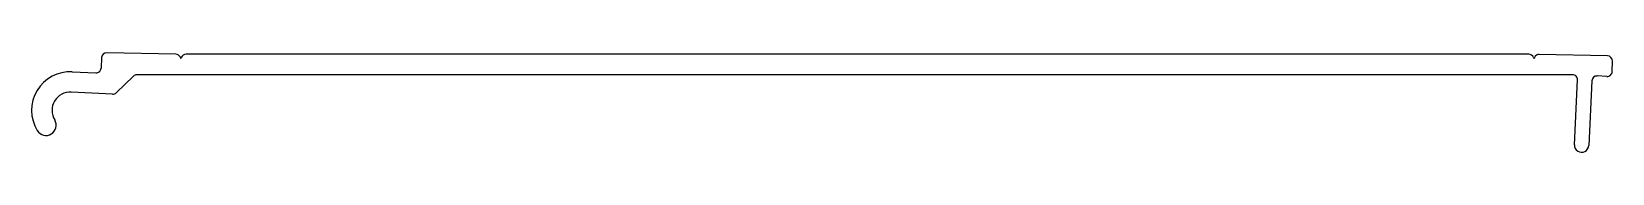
# Model space of a CAD drawing. Extents: x -73 to 82, y -3 to 7.
import ezdxf

# ---------------------------------------------------------------- set-up
doc = ezdxf.new("R2010")
doc.units = 0
doc.layers.get('0').update_dxf_attribs({"linetype": 'CONTINUOUS'})

msp = doc.modelspace()

# ---------------------------------------------------------------- linework, layer by layer
for p, q in [((-58.93, 6.42), (-65.68, 6.56)), ((73.64, 6.4), (-57.92, 6.4)), ((81.34, 6.25), (74.67, 6.39)), ((-69.06, 4.68), (-66.77, 4.57)), ((-66.19, 6.08), (-66.24, 5.04)), ((-58.48, 6.1), (-58.43, 5.99)), ((-58.38, 6.11), (-58.43, 5.99)), ((74.11, 6.09), (74.15, 5.98)), ((74.2, 6.09), (74.15, 5.98)), ((81.81, 4.72), (81.83, 5.74)), ((-63.08, 4.26), (-64.76, 2.63)), ((77.92, 4.4), (-62.73, 4.4)), ((78.11, -2.49), (78.42, 3.88)), ((79.82, 3.8), (79.51, -2.56)), ((81.29, 4.23), (80.34, 4.27)), ((-65.13, 2.48), (-69.16, 2.68))]:
    msp.add_line(p, q)
for centre, radius, start, end in [((-65.69, 6.06), 0.5, 88.8019, 177.1811), ((-58.94, 5.92), 0.5, 21.6869, 88.8019), ((-57.92, 5.9), 0.5, 90, 155.9168), ((73.64, 5.9), 0.5, 21.6869, 90), ((74.66, 5.89), 0.5, 88.8019, 155.9168), ((81.33, 5.75), 0.5, 358.8019, 88.8019), ((-69.25, 0.89), 3.8, 87.1811, 211.28), ((-66.74, 5.07), 0.5, 267.1811, 357.1811), ((81.31, 4.73), 0.5, 267.1811, 358.8019), ((-62.73, 3.9), 0.5, 90, 134.2575), ((77.92, 3.9), 0.5, 357.1811, 90), ((80.32, 3.77), 0.5, 87.1811, 177.1811), ((-69.25, 0.89), 1.8, 87.1811, 211.28), ((-65.11, 2.98), 0.5, 267.1812, 314.2575), ((-71.64, -0.57), 1, 211.28, 31.28), ((78.81, -2.52), 0.7, 177.1811, 357.1811)]:
    msp.add_arc(centre, radius, start, end)

doc.saveas('drawing.dxf')
